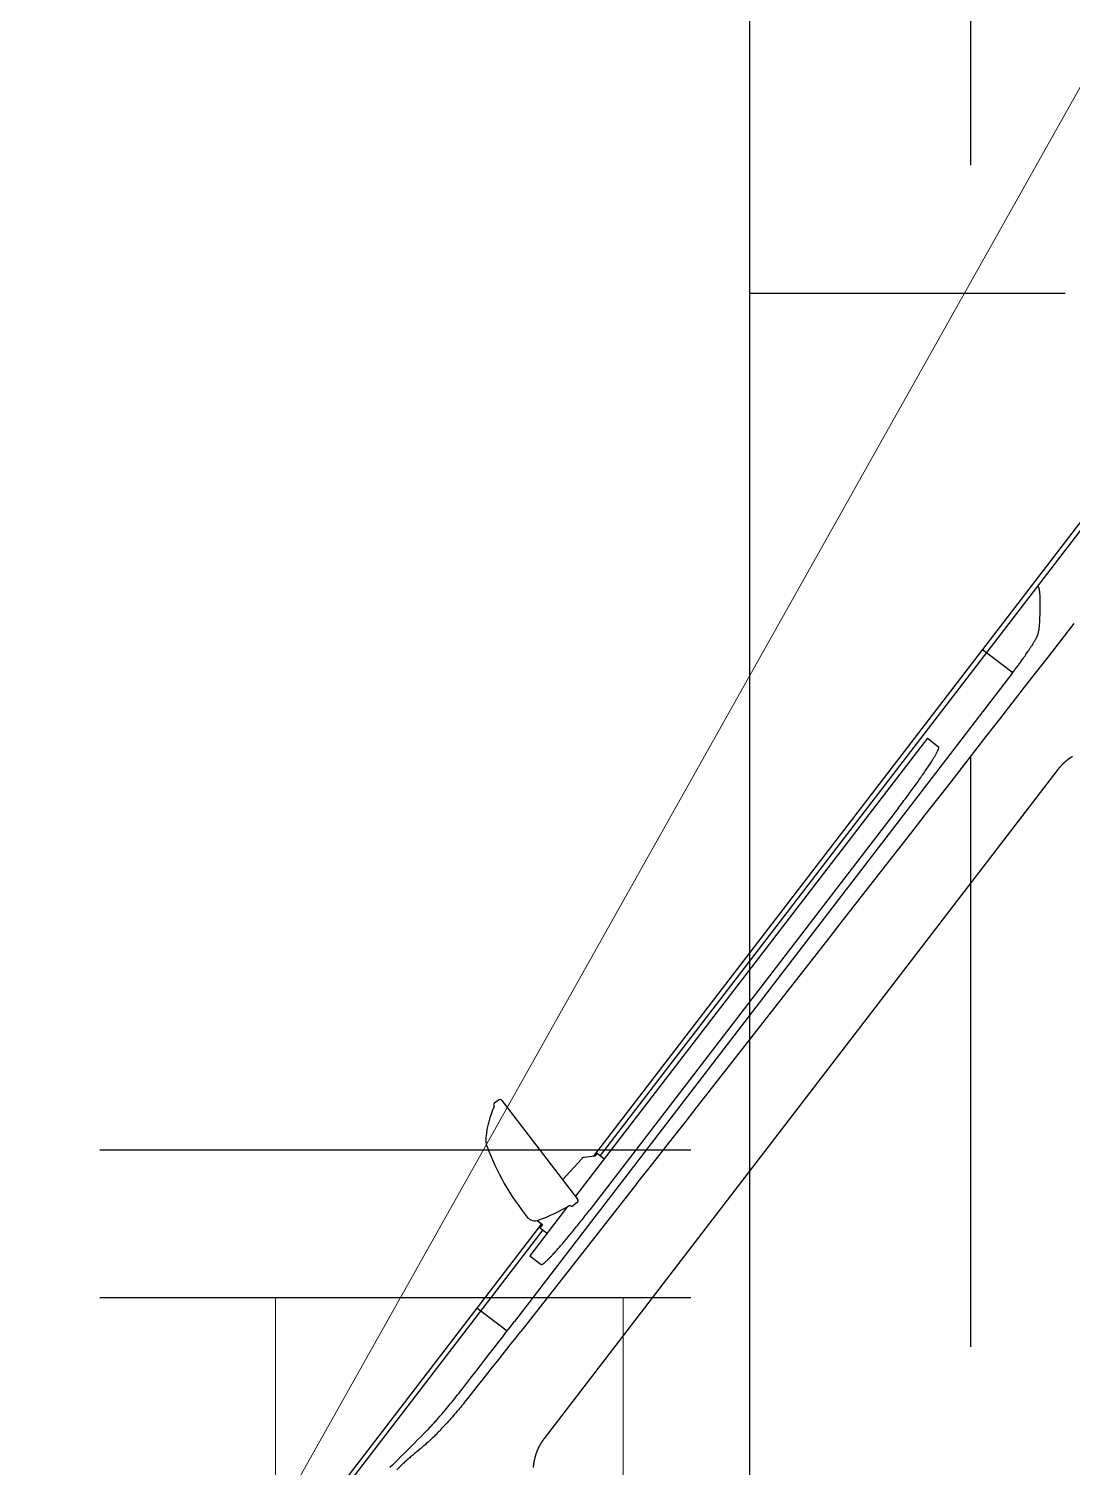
# Model space of a CAD drawing. Header units: millimetres. Extents: x -2078669 to -1085629, y -5987148 to 310365.
# Drawn here: x -1691387 to -1690327, y -4222575 to -4221114 of the extents above; entities that cross this region are included whole.
import ezdxf

# ---------------------------------------------------------------- set-up
doc = ezdxf.new("R2010")
doc.units = ezdxf.units.MM
doc.header["$LTSCALE"] = 500
doc.linetypes.add('SXF_跳び破線', pattern=[12, 6, -6])
for name, color, linetype, lineweight in [('D-BYP-STR1', 2, 'Continuous', 13), ('D-BYP-STR3', 3, 'Continuous', 25), ('D-BYP-STR8', 5, 'Continuous', 25), ('D-BYP-STRB', 5, 'Continuous', 25), ('D-BYP-STRC', 1, 'Continuous', 13)]:
    doc.layers.add(name, color=color, linetype=linetype, lineweight=lineweight)
doc.styles.add('MS ゴシック', font='MS Gothic.ttf')
doc.dimstyles.new('DIM-500-F', dxfattribs={"dimscale": 500, "dimtxt": 3.5, "dimasz": 2.5, "dimexe": 0, "dimexo": 2, "dimgap": 0.8, "dimtad": 1, "dimdec": 0, "dimzin": 0, "dimdsep": 46, "dimtxsty": 'MS ゴシック', "dimblk": 'OPEN', "dimcen": 0.1, "dimclrd": 256, "dimclre": 256, "dimclrt": 256, "dimaunit": 1, "dimadec": 4, "dimazin": 0, "dimtfac": 1, "dimtdec": 0, "dimtmove": 2, "dimatfit": 3, "dimldrblk": 'OPEN', "dimfxl": 1, "dimtolj": 1, "dimtzin": 0, "dimlwd": -1, "dimlwe": -1, "dimarcsym": 2})

# ---------------------------------------------------------------- blocks, each defined once
blk = doc.blocks.new('_Open')
at = {"color": 0, "linetype": 'ByBlock', "lineweight": -2}
for p, q in [((-1, 0.1667), (0, 0)), ((-1, -0.1667), (0, 0)), ((0, 0), (-1, 0))]:
    blk.add_line(p, q, dxfattribs=at)

msp = doc.modelspace()

# ---------------------------------------------------------------- linework, layer by layer
at = {"layer": 'D-BYP-STR1', "linetype": 'SXF_跳び破線', "ltscale": 0.2}
for p, q in [((-1691136.3, -4222402.7), (-1691136.3, -4224402.7)), ((-1690783.3, -4222402.7), (-1690783.3, -4224402.7))]:
    msp.add_line(p, q, dxfattribs=at)
at = {"layer": 'D-BYP-STR3', "linetype": 'SXF_跳び破線', "ltscale": 0.2}
for p, q in [((-1690430.2, -4226052.7), (-1690430.2, -4210552.7)), ((-1692514.5, -4222252.7), (-1690430.2, -4222252.7)), ((-1692514.5, -4222402.7), (-1690430.2, -4222402.7))]:
    msp.add_line(p, q, dxfattribs=at)
at = {"layer": 'D-BYP-STR8'}
msp.add_circle((-1689514.5, -4222427.7), 7000, dxfattribs=at)
at = {"layer": 'D-BYP-STRB'}
for p, q in [((-1690655, -4220559.8), (-1690655, -4224392.7)), ((-1689941.2, -4221123), (-1690813.7, -4222259.4)), ((-1689937.2, -4221126.1), (-1690806.6, -4222258.4)), ((-1690655, -4221382.7), (-1690334.5, -4221382.7)), ((-1690418.3, -4221744.5), (-1690387.7, -4221768)), ((-1690388.8, -4221769.6), (-1690893.7, -4222427.1)), ((-1690474.4, -4221834.5), (-1690831.8, -4222299.9)), ((-1690474.4, -4221834.5), (-1690462.9, -4221843.3)), ((-1690341.8, -4221866.5), (-1690863.4, -4222545.9)), ((-1690503.6, -4221905.3), (-1690817.2, -4222313.8)), ((-1690909.9, -4222202.2), (-1690913.8, -4222205.2)), ((-1690906.4, -4222202.6), (-1690829.5, -4222302.8)), ((-1690825.7, -4222262.1), (-1690844.7, -4222283.1)), ((-1690812, -4222259.2), (-1690822.6, -4222260.5)), ((-1690809.6, -4222256.1), (-1690812, -4222259.2)), ((-1690809.6, -4222256.1), (-1690802.4, -4222261.7)), ((-1690769.2, -4222287), (-1690887.1, -4222437.1)), ((-1690839.6, -4222310.2), (-1690878.1, -4222360.3)), ((-1690830, -4222306.3), (-1690834, -4222309.4)), ((-1690870.6, -4222324.5), (-1690865.3, -4222328.6)), ((-1690864.7, -4222334.1), (-1691309.1, -4222912.9)), ((-1690866.2, -4222327.9), (-1691274.9, -4222860.1)), ((-1690865.3, -4222328.6), (-1690867.7, -4222331.8)), ((-1690867.7, -4222331.8), (-1690860.5, -4222337.3)), ((-1690878.1, -4222360.3), (-1690866.6, -4222369.2)), ((-1690931.7, -4222413.1), (-1690901.1, -4222436.7))]:
    msp.add_line(p, q, dxfattribs=at)
for points in [[(-1690362.1, -4221680.6), (-1690362.1, -4221680.6), (-1690362.1, -4221680.6), (-1690362.1, -4221680.6), (-1690362.2, -4221680.6), (-1690362.2, -4221680.6), (-1690362.2, -4221680.6), (-1690362.3, -4221680.6), (-1690362.3, -4221680.6), (-1690362.4, -4221680.6), (-1690362.4, -4221680.7), (-1690362.5, -4221680.7), (-1690362.6, -4221680.8), (-1690362.7, -4221680.8), (-1690362.8, -4221680.9), (-1690362.9, -4221681), (-1690363, -4221681.1), (-1690363.1, -4221681.2), (-1690363.2, -4221681.3)], [(-1690362.1, -4221680.6), (-1690362.1, -4221680.6), (-1690362.1, -4221680.6), (-1690362.1, -4221680.6), (-1690362.2, -4221680.6), (-1690362.2, -4221680.6), (-1690362.2, -4221680.6), (-1690362.3, -4221680.6), (-1690362.3, -4221680.6), (-1690362.4, -4221680.6), (-1690362.4, -4221680.7), (-1690362.5, -4221680.7), (-1690362.6, -4221680.8), (-1690362.7, -4221680.8), (-1690362.8, -4221680.9), (-1690362.9, -4221681), (-1690363, -4221681.1), (-1690363.1, -4221681.2), (-1690363.2, -4221681.3)], [(-1690360.4, -4221718.8), (-1690360.3, -4221717.3), (-1690360.2, -4221715.8), (-1690360.2, -4221714.4), (-1690360.1, -4221712.9), (-1690360.1, -4221711.5), (-1690360, -4221710.2), (-1690360, -4221708.8), (-1690359.9, -4221707.5), (-1690359.9, -4221706.2), (-1690359.9, -4221705), (-1690359.8, -4221703.6), (-1690359.8, -4221702.4), (-1690359.8, -4221701.3), (-1690359.8, -4221700.1), (-1690359.8, -4221699.1), (-1690359.8, -4221698), (-1690359.8, -4221697), (-1690359.8, -4221696), (-1690359.8, -4221695.1), (-1690359.8, -4221694.2), (-1690359.8, -4221693.4), (-1690359.9, -4221692.7), (-1690359.9, -4221691.9), (-1690359.9, -4221691.2), (-1690359.9, -4221690.5), (-1690360, -4221689.8), (-1690360, -4221689.1), (-1690360.1, -4221688.5), (-1690360.1, -4221687.9), (-1690360.2, -4221687.3), (-1690360.2, -4221686.7), (-1690360.3, -4221686.2), (-1690360.3, -4221685.7), (-1690360.4, -4221685.2), (-1690360.5, -4221684.7), (-1690360.5, -4221684.3), (-1690360.6, -4221683.9), (-1690360.6, -4221683.7), (-1690360.7, -4221683.5), (-1690360.7, -4221683.3), (-1690360.8, -4221683.1), (-1690360.8, -4221682.9), (-1690360.8, -4221682.8), (-1690360.9, -4221682.6), (-1690360.9, -4221682.4), (-1690361, -4221682.3), (-1690361, -4221682.1), (-1690361.1, -4221682), (-1690361.1, -4221681.9), (-1690361.2, -4221681.7), (-1690361.2, -4221681.6), (-1690361.3, -4221681.5), (-1690361.4, -4221681.4), (-1690361.4, -4221681.2), (-1690361.5, -4221681.1), (-1690361.5, -4221681.1), (-1690361.6, -4221681), (-1690361.7, -4221680.9), (-1690361.7, -4221680.8), (-1690361.8, -4221680.8), (-1690361.9, -4221680.7), (-1690361.9, -4221680.7), (-1690362, -4221680.6), (-1690362.1, -4221680.6)], [(-1690769.2, -4222287), (-1690757, -4222271.5), (-1690744.8, -4222255.9), (-1690732.6, -4222240.3), (-1690720.4, -4222224.8), (-1690708.2, -4222209.2), (-1690696, -4222193.6), (-1690683.8, -4222178), (-1690671.6, -4222162.4), (-1690659.4, -4222146.9), (-1690647.2, -4222131.3), (-1690635, -4222115.7), (-1690622.8, -4222100.1), (-1690610.6, -4222084.5), (-1690598.4, -4222068.9), (-1690586.2, -4222053.3), (-1690574.1, -4222037.6), (-1690561.9, -4222022), (-1690549.7, -4222006.4), (-1690537.5, -4221990.8), (-1690525.3, -4221975.2), (-1690513.1, -4221959.5), (-1690500.9, -4221943.9), (-1690488.7, -4221928.3), (-1690476.5, -4221912.6), (-1690463.9, -4221896.4), (-1690451.3, -4221880.2), (-1690438.7, -4221864), (-1690426.1, -4221847.9), (-1690413.5, -4221831.7), (-1690400.9, -4221815.5), (-1690388.3, -4221799.2), (-1690375.7, -4221783), (-1690363.1, -4221766.8), (-1690350.5, -4221750.6), (-1690337.9, -4221734.4), (-1690325.3, -4221718.2)], [(-1690361.8, -4221728.3), (-1690361.6, -4221727.7), (-1690361.5, -4221727), (-1690361.4, -4221726.4), (-1690361.2, -4221725.7), (-1690361.1, -4221725.1), (-1690361, -4221724.5), (-1690360.9, -4221723.9), (-1690360.8, -4221723.3), (-1690360.7, -4221722.7), (-1690360.7, -4221722.1), (-1690360.6, -4221721.5), (-1690360.5, -4221721), (-1690360.5, -4221720.4), (-1690360.4, -4221719.9), (-1690360.4, -4221719.4), (-1690360.4, -4221719.1), (-1690360.4, -4221718.8)], [(-1690388.8, -4221769.6), (-1690387.6, -4221767.9), (-1690386.9, -4221767.1), (-1690386.3, -4221766.2), (-1690385.7, -4221765.4), (-1690385.1, -4221764.6), (-1690384.4, -4221763.8), (-1690383.8, -4221762.9), (-1690383.2, -4221762.1), (-1690382.6, -4221761.3), (-1690382, -4221760.5), (-1690381.4, -4221759.7), (-1690380.8, -4221758.8), (-1690380.2, -4221758), (-1690379.6, -4221757.2), (-1690379.1, -4221756.4), (-1690378.5, -4221755.6), (-1690377.7, -4221754.4), (-1690376.8, -4221753.3), (-1690376, -4221752.1), (-1690375.2, -4221751), (-1690374.4, -4221749.8), (-1690373.7, -4221748.7), (-1690372.9, -4221747.6), (-1690372.2, -4221746.5), (-1690371.5, -4221745.5), (-1690370.8, -4221744.4), (-1690370.3, -4221743.7), (-1690369.9, -4221743), (-1690369.4, -4221742.4), (-1690369, -4221741.7), (-1690368.6, -4221741), (-1690368.1, -4221740.4), (-1690367.7, -4221739.7), (-1690367.4, -4221739.1), (-1690367, -4221738.5), (-1690366.6, -4221737.9), (-1690366.3, -4221737.3), (-1690365.9, -4221736.7), (-1690365.6, -4221736.2), (-1690365.3, -4221735.7), (-1690365, -4221735.1), (-1690364.7, -4221734.6), (-1690364.4, -4221734.2), (-1690364.2, -4221733.7), (-1690363.9, -4221733.3), (-1690363.7, -4221732.9), (-1690363.5, -4221732.4), (-1690363.3, -4221732.1), (-1690363.1, -4221731.7), (-1690362.9, -4221731.3), (-1690362.8, -4221731), (-1690362.6, -4221730.6), (-1690362.5, -4221730.3), (-1690362.4, -4221730), (-1690362.3, -4221729.8), (-1690362.2, -4221729.5), (-1690362.1, -4221729.3), (-1690362, -4221729.1), (-1690361.9, -4221728.9), (-1690361.9, -4221728.7), (-1690361.8, -4221728.5), (-1690361.8, -4221728.3)], [(-1690503.6, -4221905.3), (-1690502.5, -4221903.9), (-1690501.4, -4221902.4), (-1690500.3, -4221901), (-1690499.2, -4221899.6), (-1690498.1, -4221898.1), (-1690497, -4221896.7), (-1690496, -4221895.2), (-1690494.9, -4221893.8), (-1690493.8, -4221892.4), (-1690492.8, -4221891), (-1690491.7, -4221889.6), (-1690490.7, -4221888.1), (-1690489.7, -4221886.7), (-1690488.7, -4221885.4), (-1690487.7, -4221884), (-1690486.7, -4221882.6), (-1690485.7, -4221881.3), (-1690484.8, -4221879.9), (-1690483.8, -4221878.6), (-1690482.9, -4221877.3), (-1690482, -4221876), (-1690481.1, -4221874.7), (-1690480.2, -4221873.4), (-1690479.3, -4221872.2), (-1690478.4, -4221870.9), (-1690477.6, -4221869.7), (-1690476.8, -4221868.5), (-1690476, -4221867.3), (-1690475.2, -4221866.2), (-1690474.5, -4221865.1), (-1690473.7, -4221863.9), (-1690473, -4221862.9), (-1690472.3, -4221861.8), (-1690471.6, -4221860.7), (-1690471, -4221859.7), (-1690470.3, -4221858.7), (-1690469.7, -4221857.8), (-1690469.3, -4221857.1), (-1690468.9, -4221856.4), (-1690468.5, -4221855.7), (-1690468.1, -4221855.1), (-1690467.7, -4221854.4), (-1690467.3, -4221853.8), (-1690466.9, -4221853.2), (-1690466.6, -4221852.6), (-1690466.2, -4221852), (-1690465.9, -4221851.4), (-1690465.6, -4221850.9), (-1690465.3, -4221850.4), (-1690465.1, -4221849.9), (-1690464.8, -4221849.4), (-1690464.6, -4221848.9), (-1690464.3, -4221848.4), (-1690464.1, -4221848), (-1690463.9, -4221847.6), (-1690463.7, -4221847.2), (-1690463.6, -4221846.9), (-1690463.5, -4221846.7), (-1690463.4, -4221846.4), (-1690463.3, -4221846.2), (-1690463.2, -4221846), (-1690463.1, -4221845.8), (-1690463, -4221845.6), (-1690463, -4221845.4), (-1690462.9, -4221845.2), (-1690462.8, -4221845), (-1690462.8, -4221844.8), (-1690462.8, -4221844.7), (-1690462.7, -4221844.5), (-1690462.7, -4221844.4), (-1690462.7, -4221844.2), (-1690462.7, -4221844.1), (-1690462.6, -4221844), (-1690462.6, -4221843.9), (-1690462.7, -4221843.8), (-1690462.7, -4221843.7), (-1690462.7, -4221843.7), (-1690462.7, -4221843.6), (-1690462.7, -4221843.6), (-1690462.7, -4221843.6), (-1690462.7, -4221843.5), (-1690462.7, -4221843.5), (-1690462.7, -4221843.4), (-1690462.8, -4221843.4), (-1690462.8, -4221843.4), (-1690462.8, -4221843.4), (-1690462.8, -4221843.3), (-1690462.9, -4221843.3)], [(-1690327.2, -4221853.3), (-1690327.4, -4221853.5), (-1690327.7, -4221853.6), (-1690328, -4221853.8), (-1690328.3, -4221854), (-1690328.6, -4221854.2), (-1690328.9, -4221854.4), (-1690329.1, -4221854.6), (-1690329.4, -4221854.8), (-1690329.7, -4221854.9), (-1690330, -4221855.1), (-1690330.2, -4221855.3), (-1690330.5, -4221855.5), (-1690330.8, -4221855.7), (-1690331.1, -4221855.9), (-1690331.3, -4221856.1), (-1690331.6, -4221856.3), (-1690331.9, -4221856.5), (-1690332.1, -4221856.7), (-1690332.4, -4221857), (-1690332.7, -4221857.2), (-1690332.9, -4221857.4), (-1690333.2, -4221857.6), (-1690333.4, -4221857.8), (-1690333.7, -4221858), (-1690333.9, -4221858.2), (-1690334.2, -4221858.5), (-1690334.5, -4221858.7), (-1690334.7, -4221858.9), (-1690335, -4221859.1), (-1690335.2, -4221859.3), (-1690335.5, -4221859.6), (-1690335.7, -4221859.8), (-1690335.9, -4221860), (-1690336.2, -4221860.3), (-1690336.4, -4221860.5), (-1690336.7, -4221860.7), (-1690336.9, -4221861), (-1690337.2, -4221861.2), (-1690337.4, -4221861.4), (-1690337.6, -4221861.7), (-1690337.9, -4221861.9), (-1690338.1, -4221862.2), (-1690338.3, -4221862.4), (-1690338.6, -4221862.7), (-1690338.8, -4221862.9), (-1690339, -4221863.2), (-1690339.2, -4221863.4), (-1690339.5, -4221863.7), (-1690339.7, -4221863.9), (-1690339.9, -4221864.2), (-1690340.1, -4221864.4), (-1690340.3, -4221864.7), (-1690340.5, -4221864.9), (-1690340.8, -4221865.2), (-1690341, -4221865.5), (-1690341.2, -4221865.7), (-1690341.4, -4221866), (-1690341.6, -4221866.2), (-1690341.8, -4221866.5)], [(-1690866.6, -4222369.2), (-1690866.6, -4222369.2), (-1690866.6, -4222369.2), (-1690866.5, -4222369.2), (-1690866.5, -4222369.3), (-1690866.5, -4222369.3), (-1690866.4, -4222369.3), (-1690866.4, -4222369.3), (-1690866.3, -4222369.3), (-1690866.3, -4222369.3), (-1690866.3, -4222369.3), (-1690866.2, -4222369.3), (-1690866.2, -4222369.3), (-1690866.1, -4222369.3), (-1690866, -4222369.2), (-1690865.9, -4222369.2), (-1690865.7, -4222369.2), (-1690865.6, -4222369.1), (-1690865.5, -4222369), (-1690865.4, -4222369), (-1690865.2, -4222368.9), (-1690865.1, -4222368.8), (-1690864.9, -4222368.7), (-1690864.7, -4222368.6), (-1690864.6, -4222368.5), (-1690864.4, -4222368.4), (-1690864.2, -4222368.2), (-1690864, -4222368.1), (-1690863.8, -4222368), (-1690863.6, -4222367.8), (-1690863.4, -4222367.6), (-1690863.1, -4222367.4), (-1690862.8, -4222367.1), (-1690862.4, -4222366.8), (-1690862, -4222366.5), (-1690861.7, -4222366.1), (-1690861.3, -4222365.8), (-1690860.9, -4222365.4), (-1690860.4, -4222365), (-1690860, -4222364.6), (-1690859.6, -4222364.1), (-1690859.1, -4222363.7), (-1690858.6, -4222363.2), (-1690858.2, -4222362.7), (-1690857.7, -4222362.2), (-1690857.1, -4222361.7), (-1690856.6, -4222361.1), (-1690856.1, -4222360.6), (-1690855.5, -4222360), (-1690855, -4222359.4), (-1690854.2, -4222358.6), (-1690853.5, -4222357.8), (-1690852.7, -4222356.9), (-1690851.8, -4222356), (-1690851, -4222355.1), (-1690850.4, -4222354.3), (-1690849.5, -4222353.4), (-1690848.6, -4222352.4), (-1690847.7, -4222351.3), (-1690846.8, -4222350.3), (-1690845.9, -4222349.2), (-1690844.9, -4222348.1), (-1690844, -4222347), (-1690843, -4222345.9), (-1690842, -4222344.7), (-1690841, -4222343.5), (-1690840, -4222342.3), (-1690839, -4222341.1), (-1690838, -4222339.8), (-1690836.9, -4222338.6), (-1690835.9, -4222337.3), (-1690834.8, -4222336), (-1690833.7, -4222334.7), (-1690832.7, -4222333.4), (-1690831.6, -4222332.1), (-1690830.5, -4222330.7), (-1690829.4, -4222329.3), (-1690828.3, -4222328), (-1690827.2, -4222326.6), (-1690826.1, -4222325.2), (-1690825, -4222323.8), (-1690823.9, -4222322.4), (-1690822.8, -4222321), (-1690821.7, -4222319.5), (-1690820.6, -4222318.1), (-1690819.5, -4222316.7), (-1690818.3, -4222315.2), (-1690817.2, -4222313.8)], [(-1690945.5, -4222494.1), (-1690941.2, -4222488.6), (-1690936.8, -4222483), (-1690932.5, -4222477.4), (-1690928.2, -4222471.8), (-1690923.9, -4222466.2), (-1690919.5, -4222460.7), (-1690915.2, -4222455.1), (-1690910.9, -4222449.5), (-1690906.6, -4222443.9), (-1690902.3, -4222438.3), (-1690898, -4222432.7), (-1690893.7, -4222427.1)], [(-1690944.4, -4222509.4), (-1690939.7, -4222503.5), (-1690934.9, -4222497.5), (-1690930.1, -4222491.5), (-1690925.3, -4222485.5), (-1690920.6, -4222479.5), (-1690915.8, -4222473.4), (-1690911, -4222467.4), (-1690906.2, -4222461.3), (-1690901.4, -4222455.3), (-1690896.7, -4222449.2), (-1690891.9, -4222443.2), (-1690887.1, -4222437.1)], [(-1690984.8, -4222540.2), (-1690984.2, -4222539.5), (-1690983.5, -4222538.9), (-1690982.8, -4222538.2), (-1690982.1, -4222537.4), (-1690981.4, -4222536.7), (-1690980.7, -4222535.9), (-1690979.9, -4222535.1), (-1690979.2, -4222534.3), (-1690978.4, -4222533.5), (-1690977.6, -4222532.7), (-1690976.9, -4222531.8), (-1690976.1, -4222530.9), (-1690975.2, -4222530), (-1690974.4, -4222529.1), (-1690973.6, -4222528.2), (-1690972.7, -4222527.2), (-1690971.9, -4222526.2), (-1690971, -4222525.2), (-1690970.1, -4222524.2), (-1690969.3, -4222523.2), (-1690968.1, -4222521.8), (-1690967.1, -4222520.7), (-1690966.1, -4222519.5), (-1690965.1, -4222518.3), (-1690964, -4222517.1), (-1690962.7, -4222515.4), (-1690961.3, -4222513.8), (-1690959.9, -4222512.1), (-1690958.5, -4222510.4), (-1690957, -4222508.6), (-1690955.6, -4222506.9), (-1690954.2, -4222505.1), (-1690952.7, -4222503.3), (-1690951.3, -4222501.5), (-1690949.8, -4222499.7), (-1690948.4, -4222497.8), (-1690946.9, -4222496), (-1690945.5, -4222494.1)], [(-1690944.4, -4222509.4), (-1690945.7, -4222510.9), (-1690946.9, -4222512.4), (-1690948.1, -4222513.9), (-1690949.4, -4222515.3), (-1690950.6, -4222516.8), (-1690951.9, -4222518.2), (-1690953.1, -4222519.7), (-1690954.4, -4222521.2), (-1690955.6, -4222522.6), (-1690956.9, -4222524.1), (-1690958.2, -4222525.5), (-1690959.4, -4222526.9), (-1690960.7, -4222528.4), (-1690962, -4222529.8), (-1690963.3, -4222531.3), (-1690963.9, -4222532), (-1690964.6, -4222532.7), (-1690965.2, -4222533.4), (-1690965.9, -4222534.1), (-1690966.5, -4222534.8), (-1690967.2, -4222535.5), (-1690967.9, -4222536.2), (-1690968.5, -4222536.9), (-1690969.2, -4222537.6), (-1690969.8, -4222538.3), (-1690970.6, -4222539.1), (-1690971.3, -4222539.9), (-1690972.1, -4222540.6), (-1690972.9, -4222541.4), (-1690973.6, -4222542.2), (-1690974.4, -4222542.9), (-1690975.1, -4222543.7), (-1690975.9, -4222544.5), (-1690976.7, -4222545.2), (-1690977.5, -4222546), (-1690978.3, -4222546.7), (-1690979.1, -4222547.4), (-1690979.8, -4222548.2), (-1690980.6, -4222548.9), (-1690981.4, -4222549.6), (-1690982.3, -4222550.3), (-1690983.1, -4222551.1), (-1690983.9, -4222551.8), (-1690984.7, -4222552.5), (-1690985.5, -4222553.2), (-1690986.6, -4222554.1), (-1690987.7, -4222555.1), (-1690988.8, -4222556), (-1690992.9, -4222559.3), (-1690993.8, -4222560.1), (-1690994.7, -4222560.8), (-1690995.5, -4222561.6), (-1690996.4, -4222562.3), (-1690997.3, -4222563.1), (-1690998.2, -4222563.8), (-1690999.1, -4222564.6), (-1691000, -4222565.4), (-1691000.9, -4222566.1), (-1691001.7, -4222566.9), (-1691002.6, -4222567.7), (-1691003.5, -4222568.5), (-1691004.3, -4222569.3), (-1691005.2, -4222570), (-1691006, -4222570.8), (-1691006.9, -4222571.6), (-1691007.7, -4222572.4), (-1691008.6, -4222573.2)], [(-1691012.1, -4222567.5), (-1691008.9, -4222564.2), (-1691005.6, -4222561), (-1691002.2, -4222557.6), (-1690998.8, -4222554.3), (-1690995.4, -4222550.8), (-1690991.9, -4222547.3), (-1690988.4, -4222543.8), (-1690984.8, -4222540.2)], [(-1690863.4, -4222545.9), (-1690863.6, -4222546.2), (-1690863.8, -4222546.4), (-1690864, -4222546.7), (-1690864.2, -4222547), (-1690864.4, -4222547.2), (-1690864.6, -4222547.5), (-1690864.8, -4222547.8), (-1690865, -4222548.1), (-1690865.2, -4222548.3), (-1690865.4, -4222548.6), (-1690865.6, -4222548.9), (-1690865.8, -4222549.2), (-1690866, -4222549.5), (-1690866.1, -4222549.8), (-1690866.3, -4222550), (-1690866.5, -4222550.3), (-1690866.7, -4222550.6), (-1690866.8, -4222550.9), (-1690867, -4222551.2), (-1690867.2, -4222551.5), (-1690867.4, -4222551.8), (-1690867.5, -4222552.1), (-1690867.7, -4222552.3), (-1690867.9, -4222552.6), (-1690868, -4222552.9), (-1690868.2, -4222553.2), (-1690868.3, -4222553.5), (-1690868.5, -4222553.8), (-1690868.7, -4222554.1), (-1690868.8, -4222554.4), (-1690869, -4222554.7), (-1690869.1, -4222555), (-1690869.3, -4222555.3), (-1690869.4, -4222555.6), (-1690869.5, -4222555.9), (-1690869.7, -4222556.2), (-1690869.8, -4222556.5), (-1690870, -4222556.8), (-1690870.1, -4222557.2), (-1690870.2, -4222557.5), (-1690870.4, -4222557.8), (-1690870.5, -4222558.1), (-1690870.6, -4222558.4), (-1690870.8, -4222558.7), (-1690870.9, -4222559), (-1690871, -4222559.3), (-1690871.1, -4222559.6), (-1690871.2, -4222560), (-1690871.4, -4222560.3), (-1690871.5, -4222560.6), (-1690871.6, -4222560.9), (-1690871.7, -4222561.2), (-1690871.8, -4222561.5), (-1690871.9, -4222561.9), (-1690872, -4222562.2), (-1690872.1, -4222562.5), (-1690872.2, -4222562.8), (-1690872.3, -4222563.1), (-1690872.4, -4222563.5), (-1690872.5, -4222563.8), (-1690872.6, -4222564.1), (-1690872.7, -4222564.4), (-1690872.8, -4222564.8), (-1690872.9, -4222565.1), (-1690873, -4222565.4), (-1690873, -4222565.7), (-1690873.1, -4222566.1), (-1690873.2, -4222566.4), (-1690873.3, -4222566.7), (-1690873.4, -4222567), (-1690873.4, -4222567.4), (-1690873.5, -4222567.7), (-1690873.6, -4222568), (-1690873.6, -4222568.4), (-1690873.7, -4222568.7), (-1690873.8, -4222569), (-1690873.8, -4222569.3), (-1690873.9, -4222569.7), (-1690874, -4222570), (-1690874, -4222570.3), (-1690874.1, -4222570.7), (-1690874.1, -4222571), (-1690874.2, -4222571.3), (-1690874.2, -4222571.7), (-1690874.3, -4222572), (-1690874.3, -4222572.3), (-1690874.3, -4222572.7), (-1690874.4, -4222573), (-1690874.4, -4222573.3), (-1690874.5, -4222573.7), (-1690874.5, -4222574), (-1690874.5, -4222574.3), (-1690874.5, -4222574.7), (-1690874.6, -4222575), (-1690874.6, -4222575.3)], [(-1691012.1, -4222567.5), (-1691014.8, -4222570.1), (-1691017.5, -4222572.8), (-1691020.1, -4222575.4)], [(-1691013.2, -4222577.7), (-1691010.1, -4222574.7), (-1691008.6, -4222573.2)]]:
    msp.add_lwpolyline(points, dxfattribs=at)
for centre, radius, start, end in [((-1690912.3, -4222207.2), 2.5, 127.4831, 217.4831), ((-1690908.4, -4222204.2), 2.5, 37.4831, 127.4831), ((-1690823.1, -4222249.8), 100, 155.7462, 174.536), ((-1690902.8, -4222242.2), 20, 174.536, 200.4639), ((-1690677.9, -4222158.3), 260, 200.4639, 218.7653), ((-1690822, -4222265.4), 5, 96.7894, 137.8111), ((-1690939.4, -4222136.9), 200, 290.5177, 300.6525), ((-1690835.5, -4222307.4), 2.5, 217.4831, 307.4831), ((-1690831.5, -4222304.4), 2.5, 307.4831, 37.4831), ((-1690872.8, -4222314.8), 10, 218.7653, 290.5177)]:
    msp.add_arc(centre, radius, start, end, dxfattribs=at)

# ---------------------------------------------------------------- leaders
at = {"layer": 'D-BYP-STRC'}
for points in [[(-1699893.3, -4226952.7), (-1687562.1, -4206283.4)], [(-1693422.3, -4225258.7), (-1687562.1, -4206283.4)], [(-1693564.5, -4226952.7), (-1684392.3, -4210620.1)]]:
    msp.add_leader(points, dimstyle='DIM-500-F', override={"dimgap": 0.8, "dimtad": 0}, dxfattribs=at)

doc.saveas('drawing.dxf')
